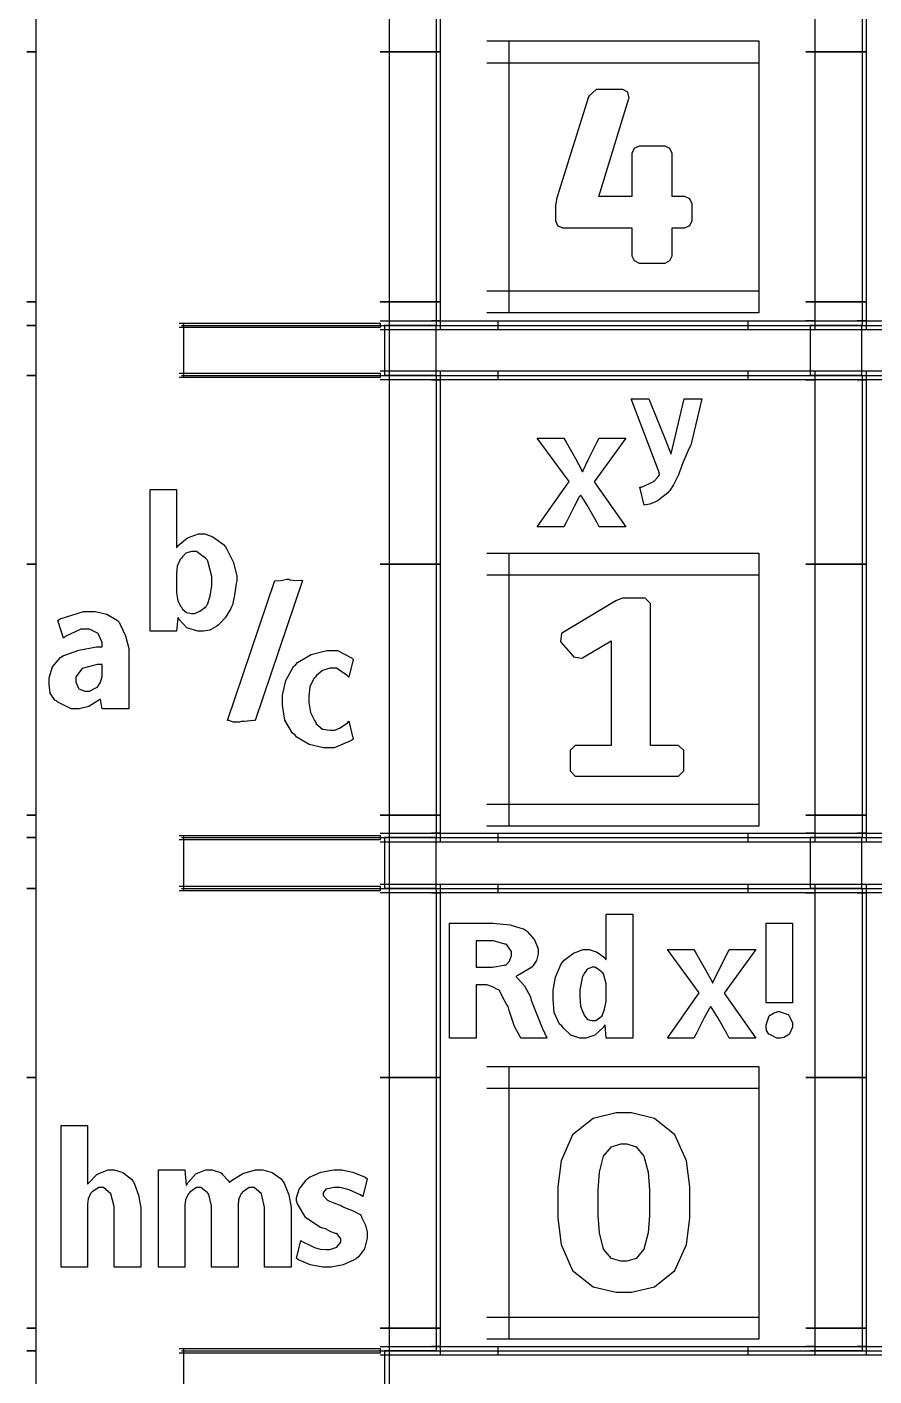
# Model space of a CAD drawing. Extents: x 1.97 to 9.39, y 0.66 to 7.28.
# Drawn here: x 2.281 to 3.61, y 3.086 to 5.204 of the extents above; entities that cross this region are included whole.
import ezdxf

# ---------------------------------------------------------------- set-up
doc = ezdxf.new("R2010")
doc.units = 0
doc.layers.get('0').update_dxf_attribs({"linetype": 'CONTINUOUS'})

msp = doc.modelspace()

# ---------------------------------------------------------------- linework, layer by layer
at = {"color": 0}
for points in [[(2.83475, 5.46669), (2.84864, 5.46669), (2.84864, 5.16461), (2.83475, 5.16461)], [(2.28054, 5.45975), (2.29443, 5.45975), (2.29443, 5.16461), (2.28054, 5.16461)], [(2.91525, 5.45281), (2.92914, 5.45281), (2.92914, 5.16461), (2.91525, 5.16461)], [(3.50276, 5.45281), (3.51665, 5.45281), (3.51665, 5.16461), (3.50276, 5.16461)], [(3.58333, 5.45281), (3.59722, 5.45281), (3.59722, 5.16461), (3.58333, 5.16461)], [(3.00206, 5.18197), (3.03678, 5.18197), (3.03678, 4.75489), (3.00206, 4.75489)], [(3.00206, 5.18197), (3.42914, 5.18197), (3.42914, 5.14725), (3.00206, 5.14725)], [(3.39442, 5.18197), (3.42914, 5.18197), (3.42914, 4.75489), (3.39442, 4.75489)], [(2.28054, 5.16461), (2.29443, 5.16461), (2.29443, 4.77225), (2.28054, 4.77225)], [(2.83475, 5.16461), (2.84864, 5.16461), (2.84864, 4.77225), (2.83475, 4.77225)], [(2.91525, 5.16461), (2.92914, 5.16461), (2.92914, 4.77225), (2.91525, 4.77225)], [(3.50276, 5.16461), (3.51665, 5.16461), (3.51665, 4.77225), (3.50276, 4.77225)], [(3.58333, 5.16461), (3.59722, 5.16461), (3.59722, 4.77225), (3.58333, 4.77225)], [(3.00206, 4.78961), (3.42914, 4.78961), (3.42914, 4.75489), (3.00206, 4.75489)], [(2.28054, 4.77225), (2.29443, 4.77225), (2.29443, 4.7354), (2.28054, 4.7354)], [(2.83475, 4.77225), (2.84864, 4.77225), (2.84864, 4.72846), (2.83475, 4.72846)], [(2.91525, 4.77225), (2.92914, 4.77225), (2.92914, 4.74235), (2.91525, 4.74235)], [(3.50276, 4.77225), (3.51665, 4.77225), (3.51665, 4.74235), (3.50276, 4.74235)], [(3.58333, 4.77225), (3.59722, 4.77225), (3.59722, 4.74235), (3.58333, 4.74235)], [(2.28054, 4.7354), (2.29443, 4.7354), (2.29443, 4.65696), (2.28054, 4.65696)], [(2.51942, 4.73888), (2.52636, 4.73888), (2.52636, 4.65349), (2.51942, 4.65349)], [(2.51942, 4.73888), (2.83475, 4.73888), (2.83475, 4.73193), (2.51942, 4.73193)], [(2.83475, 4.74235), (2.84864, 4.74235), (2.84864, 4.65001), (2.83475, 4.65001)], [(2.84864, 4.74235), (2.92914, 4.74235), (2.92914, 4.72846), (2.84864, 4.72846)], [(2.91525, 4.74235), (3.01942, 4.74235), (3.01942, 4.72846), (2.91525, 4.72846)], [(3.01942, 4.74235), (3.41178, 4.74235), (3.41178, 4.72846), (3.01942, 4.72846)], [(3.41178, 4.74235), (3.51665, 4.74235), (3.51665, 4.72846), (3.41178, 4.72846)], [(3.50276, 4.74235), (3.59722, 4.74235), (3.59722, 4.72846), (3.50276, 4.72846)], [(3.58333, 4.74235), (3.6875, 4.74235), (3.6875, 4.72846), (3.58333, 4.72846)], [(2.51942, 4.66043), (2.83475, 4.66043), (2.83475, 4.65349), (2.51942, 4.65349)], [(2.83475, 4.6639), (2.84864, 4.6639), (2.84864, 4.3604), (2.83475, 4.3604)], [(2.84864, 4.6639), (2.92914, 4.6639), (2.92914, 4.65001), (2.84864, 4.65001)], [(2.91525, 4.6639), (3.01942, 4.6639), (3.01942, 4.65001), (2.91525, 4.65001)], [(3.01942, 4.6639), (3.41178, 4.6639), (3.41178, 4.65001), (3.01942, 4.65001)], [(3.41178, 4.6639), (3.51665, 4.6639), (3.51665, 4.65001), (3.41178, 4.65001)], [(3.50276, 4.6639), (3.59722, 4.6639), (3.59722, 4.65001), (3.50276, 4.65001)], [(3.58333, 4.6639), (3.6875, 4.6639), (3.6875, 4.65001), (3.58333, 4.65001)], [(2.28054, 4.65696), (2.29443, 4.65696), (2.29443, 4.3604), (2.28054, 4.3604)], [(2.91525, 4.65001), (2.92914, 4.65001), (2.92914, 4.3604), (2.91525, 4.3604)], [(3.50276, 4.65001), (3.51665, 4.65001), (3.51665, 4.3604), (3.50276, 4.3604)], [(3.58333, 4.65001), (3.59722, 4.65001), (3.59722, 4.3604), (3.58333, 4.3604)], [(3.00206, 4.37776), (3.03678, 4.37776), (3.03678, 3.94933), (3.00206, 3.94933)], [(3.00206, 4.37776), (3.42914, 4.37776), (3.42914, 4.34304), (3.00206, 4.34304)], [(3.39442, 4.37776), (3.42914, 4.37776), (3.42914, 3.94933), (3.39442, 3.94933)], [(2.28054, 4.3604), (2.29443, 4.3604), (2.29443, 3.96669), (2.28054, 3.96669)], [(2.83475, 4.3604), (2.84864, 4.3604), (2.84864, 3.96669), (2.83475, 3.96669)], [(2.91525, 4.3604), (2.92914, 4.3604), (2.92914, 3.96669), (2.91525, 3.96669)], [(3.50276, 4.3604), (3.51665, 4.3604), (3.51665, 3.96669), (3.50276, 3.96669)], [(3.58333, 4.3604), (3.59722, 4.3604), (3.59722, 3.96669), (3.58333, 3.96669)], [(3.00206, 3.98406), (3.42914, 3.98406), (3.42914, 3.94933), (3.00206, 3.94933)], [(2.28054, 3.96669), (2.29443, 3.96669), (2.29443, 3.93126), (2.28054, 3.93126)], [(2.83475, 3.96669), (2.84864, 3.96669), (2.84864, 3.92432), (2.83475, 3.92432)], [(2.91525, 3.96669), (2.92914, 3.96669), (2.92914, 3.93821), (2.91525, 3.93821)], [(3.50276, 3.96669), (3.51665, 3.96669), (3.51665, 3.93821), (3.50276, 3.93821)], [(3.58333, 3.96669), (3.59722, 3.96669), (3.59722, 3.93821), (3.58333, 3.93821)], [(2.28054, 3.93126), (2.29443, 3.93126), (2.29443, 3.8514), (2.28054, 3.8514)], [(2.51942, 3.93474), (2.52636, 3.93474), (2.52636, 3.84793), (2.51942, 3.84793)], [(2.51942, 3.93474), (2.83475, 3.93474), (2.83475, 3.92779), (2.51942, 3.92779)], [(2.83475, 3.93821), (2.84864, 3.93821), (2.84864, 3.84446), (2.83475, 3.84446)], [(2.84864, 3.93821), (2.92914, 3.93821), (2.92914, 3.92432), (2.84864, 3.92432)], [(2.91525, 3.93821), (3.01942, 3.93821), (3.01942, 3.92432), (2.91525, 3.92432)], [(3.01942, 3.93821), (3.41178, 3.93821), (3.41178, 3.92432), (3.01942, 3.92432)], [(3.41178, 3.93821), (3.51665, 3.93821), (3.51665, 3.92432), (3.41178, 3.92432)], [(3.50276, 3.93821), (3.59722, 3.93821), (3.59722, 3.92432), (3.50276, 3.92432)], [(3.58333, 3.93821), (3.6875, 3.93821), (3.6875, 3.92432), (3.58333, 3.92432)], [(2.51942, 3.85487), (2.83475, 3.85487), (2.83475, 3.84793), (2.51942, 3.84793)], [(2.83475, 3.85835), (2.84864, 3.85835), (2.84864, 3.55485), (2.83475, 3.55485)], [(2.84864, 3.85835), (2.92914, 3.85835), (2.92914, 3.84446), (2.84864, 3.84446)], [(2.91525, 3.85835), (3.01942, 3.85835), (3.01942, 3.84446), (2.91525, 3.84446)], [(3.01942, 3.85835), (3.41178, 3.85835), (3.41178, 3.84446), (3.01942, 3.84446)], [(3.41178, 3.85835), (3.51665, 3.85835), (3.51665, 3.84446), (3.41178, 3.84446)], [(3.50276, 3.85835), (3.59722, 3.85835), (3.59722, 3.84446), (3.50276, 3.84446)], [(3.58333, 3.85835), (3.6875, 3.85835), (3.6875, 3.84446), (3.58333, 3.84446)], [(2.28054, 3.8514), (2.29443, 3.8514), (2.29443, 3.55485), (2.28054, 3.55485)], [(2.91525, 3.84446), (2.92914, 3.84446), (2.92914, 3.55485), (2.91525, 3.55485)], [(3.50276, 3.84446), (3.51665, 3.84446), (3.51665, 3.55485), (3.50276, 3.55485)], [(3.58333, 3.84446), (3.59722, 3.84446), (3.59722, 3.55485), (3.58333, 3.55485)], [(3.00206, 3.57221), (3.03678, 3.57221), (3.03678, 3.14378), (3.00206, 3.14378)], [(3.00206, 3.57221), (3.42914, 3.57221), (3.42914, 3.53749), (3.00206, 3.53749)], [(3.39442, 3.57221), (3.42914, 3.57221), (3.42914, 3.14378), (3.39442, 3.14378)], [(2.28054, 3.55485), (2.29443, 3.55485), (2.29443, 3.16114), (2.28054, 3.16114)], [(2.83475, 3.55485), (2.84864, 3.55485), (2.84864, 3.16114), (2.83475, 3.16114)], [(2.91525, 3.55485), (2.92914, 3.55485), (2.92914, 3.16114), (2.91525, 3.16114)], [(3.50276, 3.55485), (3.51665, 3.55485), (3.51665, 3.16114), (3.50276, 3.16114)], [(3.58333, 3.55485), (3.59722, 3.55485), (3.59722, 3.16114), (3.58333, 3.16114)], [(3.00206, 3.1785), (3.42914, 3.1785), (3.42914, 3.14378), (3.00206, 3.14378)], [(2.28054, 3.16114), (2.29443, 3.16114), (2.29443, 3.12571), (2.28054, 3.12571)], [(2.83475, 3.16114), (2.84864, 3.16114), (2.84864, 3.11876), (2.83475, 3.11876)], [(2.91525, 3.16114), (2.92914, 3.16114), (2.92914, 3.13265), (2.91525, 3.13265)], [(3.50276, 3.16114), (3.51665, 3.16114), (3.51665, 3.13265), (3.50276, 3.13265)], [(3.58333, 3.16114), (3.59722, 3.16114), (3.59722, 3.13265), (3.58333, 3.13265)], [(2.28054, 3.12571), (2.29443, 3.12571), (2.29443, 3.04656), (2.28054, 3.04656)], [(2.51942, 3.12918), (2.52636, 3.12918), (2.52636, 3.04308), (2.51942, 3.04308)], [(2.51942, 3.12918), (2.83475, 3.12918), (2.83475, 3.12224), (2.51942, 3.12224)], [(2.83475, 3.13265), (2.84864, 3.13265), (2.84864, 3.03961), (2.83475, 3.03961)], [(2.84864, 3.13265), (2.92914, 3.13265), (2.92914, 3.11876), (2.84864, 3.11876)], [(2.91525, 3.13265), (3.01942, 3.13265), (3.01942, 3.11876), (2.91525, 3.11876)], [(3.01942, 3.13265), (3.41178, 3.13265), (3.41178, 3.11876), (3.01942, 3.11876)], [(3.41178, 3.13265), (3.51665, 3.13265), (3.51665, 3.11876), (3.41178, 3.11876)], [(3.50276, 3.13265), (3.59722, 3.13265), (3.59722, 3.11876), (3.50276, 3.11876)], [(3.58333, 3.13265), (3.6875, 3.13265), (3.6875, 3.11876), (3.58333, 3.11876)]]:
    msp.add_lwpolyline(points, dxfattribs=at)
at = {"color": 254}
for points in [[(2.84169, 5.45975), (2.9229, 5.45975), (2.9229, 5.16461), (2.84169, 5.16461)], [(3.50971, 5.45975), (3.59099, 5.45975), (3.59099, 5.16461), (3.50971, 5.16461)], [(2.84169, 5.16461), (2.9229, 5.16461), (2.9229, 4.77225), (2.84169, 4.77225)], [(3.50971, 5.16461), (3.59099, 5.16461), (3.59099, 4.77225), (3.50971, 4.77225)], [(2.84169, 4.77225), (2.9229, 4.77225), (2.9229, 4.7354), (2.84169, 4.7354)], [(3.50971, 4.77225), (3.59099, 4.77225), (3.59099, 4.7354), (3.50971, 4.7354)], [(2.84169, 4.7354), (2.92219, 4.7354), (2.92219, 4.65696), (2.84169, 4.65696)], [(2.92219, 4.7354), (3.50971, 4.7354), (3.50971, 4.65625), (2.92219, 4.65625)], [(3.50971, 4.7354), (3.59028, 4.7354), (3.59028, 4.65696), (3.50971, 4.65696)], [(3.59028, 4.7354), (4.18056, 4.7354), (4.18056, 4.65625), (3.59028, 4.65625)], [(2.84169, 4.65696), (2.9229, 4.65696), (2.9229, 4.3604), (2.84169, 4.3604)], [(3.50971, 4.65696), (3.59099, 4.65696), (3.59099, 4.3604), (3.50971, 4.3604)], [(2.84169, 4.3604), (2.9229, 4.3604), (2.9229, 3.96669), (2.84169, 3.96669)], [(3.50971, 4.3604), (3.59099, 4.3604), (3.59099, 3.96669), (3.50971, 3.96669)], [(2.84169, 3.96669), (2.9229, 3.96669), (2.9229, 3.93126), (2.84169, 3.93126)], [(3.50971, 3.96669), (3.59099, 3.96669), (3.59099, 3.93126), (3.50971, 3.93126)], [(2.84169, 3.93126), (2.92219, 3.93126), (2.92219, 3.8514), (2.84169, 3.8514)], [(2.92219, 3.93126), (3.50971, 3.93126), (3.50971, 3.85069), (2.92219, 3.85069)], [(3.50971, 3.93126), (3.59028, 3.93126), (3.59028, 3.8514), (3.50971, 3.8514)], [(3.59028, 3.93126), (4.18056, 3.93126), (4.18056, 3.85069), (3.59028, 3.85069)], [(2.84169, 3.8514), (2.9229, 3.8514), (2.9229, 3.55485), (2.84169, 3.55485)], [(3.50971, 3.8514), (3.59099, 3.8514), (3.59099, 3.55485), (3.50971, 3.55485)], [(2.84169, 3.55485), (2.9229, 3.55485), (2.9229, 3.16114), (2.84169, 3.16114)], [(3.50971, 3.55485), (3.59099, 3.55485), (3.59099, 3.16114), (3.50971, 3.16114)], [(2.84169, 3.16114), (2.9229, 3.16114), (2.9229, 3.12571), (2.84169, 3.12571)], [(3.50971, 3.16114), (3.59099, 3.16114), (3.59099, 3.12571), (3.50971, 3.12571)], [(2.84169, 3.12571), (4.92503, 3.12571), (4.92503, 3.04585), (2.84169, 3.04585)]]:
    msp.add_lwpolyline(points, dxfattribs=at)
at = {"color": 0}
for points in [[(3.29324, 4.84733), (3.29324, 4.88857), (3.31033, 4.88857), (3.31287, 4.88857), (3.32064, 4.89225), (3.32433, 4.90001), (3.32433, 4.90256), (3.32433, 4.92356), (3.32433, 4.92617), (3.32064, 4.93392), (3.31287, 4.93756), (3.31033, 4.93756), (3.29324, 4.93756), (3.29324, 5.0025), (3.29324, 5.0051), (3.28956, 5.01286), (3.28179, 5.0165), (3.27924, 5.0165), (3.24382, 5.0165), (3.24121, 5.0165), (3.23346, 5.01286), (3.22982, 5.0051), (3.22982, 5.0025), (3.22982, 4.93756), (3.17774, 4.93756), (3.22461, 5.08979), (3.22532, 5.09224), (3.22364, 5.10135), (3.21556, 5.10558), (3.21289, 5.10558), (3.17774, 5.10558), (3.17378, 5.10558), (3.16254, 5.09592), (3.16194, 5.09392), (3.11242, 4.93696), (3.11193, 4.93544), (3.10965, 4.92378), (3.10965, 4.91986), (3.10965, 4.90256), (3.10965, 4.90001), (3.11328, 4.89225), (3.12104, 4.88857), (3.12364, 4.88857), (3.22982, 4.88857), (3.22982, 4.84733), (3.22982, 4.84478), (3.23346, 4.83703), (3.24121, 4.83333), (3.24382, 4.83333), (3.27924, 4.83333), (3.28179, 4.83333), (3.28956, 4.83703), (3.29324, 4.84478), (3.29324, 4.84733)], [(3.30029, 4.07617), (3.25874, 4.07617), (3.25874, 4.29579), (3.25874, 4.29861), (3.2506, 4.30697), (3.24789, 4.30697), (3.21832, 4.30697), (3.2149, 4.30697), (3.20589, 4.30365), (3.20469, 4.30296), (3.1211, 4.25299), (3.11947, 4.25201), (3.11751, 4.23931), (3.11871, 4.23779), (3.1371, 4.21658), (3.13807, 4.21528), (3.15076, 4.21289), (3.15229, 4.21376), (3.1971, 4.24018), (3.1971, 4.07617), (3.1435, 4.07617), (3.14079, 4.07617), (3.13271, 4.06782), (3.13271, 4.065), (3.13271, 4.03896), (3.13271, 4.03618), (3.14079, 4.02778), (3.1435, 4.02778), (3.30029, 4.02778), (3.30306, 4.02778), (3.31153, 4.03618), (3.31153, 4.03896), (3.31153, 4.065), (3.31153, 4.06782), (3.30306, 4.07617), (3.30029, 4.07617)], [(3.32086, 3.34744), (3.32086, 3.36919), (3.32086, 3.38297), (3.31526, 3.42415), (3.29736, 3.46496), (3.26519, 3.4904), (3.22906, 3.49914), (3.21701, 3.49914), (3.20497, 3.49914), (3.16883, 3.4904), (3.13683, 3.46496), (3.11903, 3.42415), (3.11356, 3.38297), (3.11356, 3.36919), (3.11356, 3.34744), (3.11356, 3.33376), (3.11903, 3.29258), (3.13683, 3.25174), (3.16883, 3.22635), (3.20497, 3.21756), (3.21701, 3.21756), (3.22906, 3.21756), (3.26519, 3.22635), (3.29736, 3.25174), (3.31526, 3.29258), (3.32086, 3.33376), (3.32086, 3.34744)], [(3.25743, 3.36919), (3.25743, 3.34744), (3.25743, 3.33826), (3.25543, 3.31065), (3.24869, 3.28537), (3.23628, 3.27083), (3.22179, 3.26617), (3.21701, 3.26617), (3.21218, 3.26617), (3.19775, 3.27083), (3.18539, 3.28537), (3.17882, 3.31065), (3.17692, 3.33826), (3.17692, 3.34744), (3.17692, 3.36919), (3.17692, 3.37842), (3.17882, 3.40603), (3.18539, 3.43132), (3.19775, 3.44586), (3.21218, 3.45053), (3.21701, 3.45053), (3.22179, 3.45053), (3.23628, 3.44586), (3.24869, 3.43132), (3.25543, 3.40603), (3.25743, 3.37842), (3.25743, 3.36919)]]:
    msp.add_lwpolyline(points, close=True, dxfattribs=at)
at = {"color": 7}
for points in [[(2.52289, 4.7354), (2.84169, 4.7354), (2.84169, 4.65625), (2.52289, 4.65625)], [(2.52289, 3.93126), (2.84169, 3.93126), (2.84169, 3.85069), (2.52289, 3.85069)], [(2.52289, 3.12571), (2.84169, 3.12571), (2.84169, 3.04585), (2.52289, 3.04585)]]:
    msp.add_lwpolyline(points, dxfattribs=at)
at = {"color": 13}
for points in [[(3.22846, 4.62011), (3.25624, 4.62011), (3.26167, 4.6071), (3.28114, 4.55935), (3.29058, 4.5351), (3.29096, 4.53375), (3.29161, 4.53375), (3.31179, 4.62011), (3.33957, 4.62011), (3.32243, 4.54742), (3.31939, 4.54167), (3.30979, 4.51981), (3.30399, 4.50385), (3.3029, 4.50097), (3.30132, 4.49767), (3.29514, 4.48514), (3.28928, 4.47624), (3.28792, 4.47472), (3.28624, 4.47254), (3.27154, 4.46089), (3.26992, 4.45996), (3.26708, 4.45856), (3.25803, 4.45486), (3.25103, 4.45367), (3.24929, 4.45344), (3.24235, 4.48122), (3.24474, 4.48167), (3.26335, 4.49001), (3.26471, 4.49121), (3.26535, 4.49164), (3.26981, 4.49642), (3.27294, 4.50065), (3.27294, 4.50206), (3.27294, 4.50206), (3.27132, 4.50776), (3.271, 4.50857), (3.22846, 4.62011)], [(3.08128, 4.55832), (3.12294, 4.55832), (3.12663, 4.55208), (3.14122, 4.52653), (3.15082, 4.50868), (3.15201, 4.50624), (3.15289, 4.50624), (3.15343, 4.50776), (3.16114, 4.52414), (3.17492, 4.55143), (3.1785, 4.55832), (3.22017, 4.55832), (3.17046, 4.48975), (3.22017, 4.41943), (3.1785, 4.41943), (3.17458, 4.4266), (3.15961, 4.45318), (3.15072, 4.4675), (3.14985, 4.46847), (3.14899, 4.46847), (3.14729, 4.46642), (3.13894, 4.45096), (3.12663, 4.42617), (3.12294, 4.41943), (3.08128, 4.41943), (3.13118, 4.4904), (3.08128, 4.55832)], [(3.48193, 3.67219), (3.44026, 3.67219), (3.44026, 3.79719), (3.48193, 3.79719), (3.48193, 3.67219)], [(3.28543, 3.75553), (3.3271, 3.75553), (3.33078, 3.74929), (3.34538, 3.72374), (3.35499, 3.70589), (3.35618, 3.70344), (3.35704, 3.70344), (3.35758, 3.70497), (3.36529, 3.72136), (3.37907, 3.74864), (3.38265, 3.75553), (3.42432, 3.75553), (3.37463, 3.68696), (3.42432, 3.61664), (3.38265, 3.61664), (3.37875, 3.62381), (3.36376, 3.65039), (3.35487, 3.66471), (3.354, 3.66569), (3.35314, 3.66569), (3.35146, 3.66363), (3.3431, 3.64817), (3.33078, 3.62337), (3.3271, 3.61664), (3.28543, 3.61664), (3.33535, 3.68761), (3.28543, 3.75553)], [(3.48193, 3.63747), (3.48193, 3.63374), (3.47706, 3.62349), (3.47607, 3.6225), (3.47444, 3.62104), (3.46847, 3.6174), (3.46294, 3.61664), (3.4611, 3.61664), (3.45736, 3.61664), (3.4471, 3.62153), (3.44613, 3.6225), (3.44467, 3.62299), (3.44097, 3.62847), (3.44026, 3.63525), (3.44026, 3.63747), (3.44026, 3.63747), (3.44515, 3.65147), (3.44613, 3.65246), (3.44661, 3.65278), (3.45204, 3.65587), (3.45882, 3.65831), (3.4611, 3.65831), (3.4611, 3.65831), (3.4751, 3.65343), (3.47607, 3.65246), (3.47635, 3.65082), (3.48193, 3.64085), (3.48193, 3.63747)]]:
    msp.add_lwpolyline(points, close=True, dxfattribs=at)
at = {"color": 94}
for points in [[(2.47364, 4.30132), (2.47364, 4.47775), (2.51531, 4.47775), (2.51531, 4.38661), (2.51574, 4.38661), (2.5179, 4.38976), (2.53228, 4.40213), (2.54981, 4.40831), (2.55567, 4.40831), (2.55979, 4.40831), (2.57221, 4.40321), (2.58886, 4.39133), (2.5919, 4.38792), (2.59429, 4.3839), (2.60449, 4.36344), (2.60992, 4.34179), (2.60992, 4.33453), (2.60894, 4.32997), (2.60633, 4.31185), (2.60286, 4.29676), (2.60146, 4.29372), (2.59978, 4.28982), (2.59179, 4.27626), (2.58322, 4.26719), (2.58128, 4.26551), (2.57844, 4.26303), (2.56743, 4.25678), (2.55761, 4.25553), (2.55436, 4.25553), (2.54856, 4.25553), (2.53131, 4.26079), (2.51964, 4.27311), (2.51768, 4.27658), (2.51725, 4.27658), (2.51531, 4.25553), (2.47364, 4.25553), (2.47364, 4.26699), (2.47364, 4.29275), (2.47364, 4.30132)], [(2.51531, 4.34256), (2.51531, 4.31976), (2.51531, 4.3156), (2.51725, 4.303), (2.52197, 4.29422), (2.52333, 4.29264), (2.52403, 4.29031), (2.53097, 4.2845), (2.5389, 4.28331), (2.54156, 4.28331), (2.54417, 4.28331), (2.55203, 4.28657), (2.56153, 4.29417), (2.56282, 4.29633), (2.56364, 4.29742), (2.56808, 4.31022), (2.57086, 4.32682), (2.57086, 4.33236), (2.57086, 4.3411), (2.56435, 4.36513), (2.56304, 4.36729), (2.56119, 4.36947), (2.54644, 4.38053), (2.54156, 4.38053), (2.53863, 4.38053), (2.52989, 4.37788), (2.52419, 4.37169), (2.52289, 4.3699), (2.521, 4.36789), (2.51622, 4.35747), (2.51531, 4.34631), (2.51531, 4.34256)], [(2.6696, 4.3349), (2.67074, 4.33431), (2.67964, 4.33496), (2.68853, 4.33686), (2.69151, 4.33686), (2.69303, 4.33578), (2.70176, 4.33475), (2.71115, 4.33524), (2.713, 4.3349), (2.63835, 4.11529), (2.63612, 4.11501), (2.62147, 4.11356), (2.61664, 4.11356), (2.61399, 4.11257), (2.60482, 4.11253), (2.59722, 4.11501), (2.59538, 4.11529), (2.6696, 4.3349)], [(2.78543, 4.11388), (2.79237, 4.0861), (2.78976, 4.08382), (2.76258, 4.07221), (2.75353, 4.07221), (2.74599, 4.07221), (2.72347, 4.07731), (2.70404, 4.08925), (2.70079, 4.09261), (2.69706, 4.09549), (2.68539, 4.11567), (2.68126, 4.13943), (2.68126, 4.14729), (2.68126, 4.15494), (2.68647, 4.17774), (2.69879, 4.19971), (2.70231, 4.20329), (2.70524, 4.20643), (2.72629, 4.21881), (2.75108, 4.22499), (2.75939, 4.22499), (2.76764, 4.22499), (2.78993, 4.21343), (2.79237, 4.2111), (2.78543, 4.18332), (2.78304, 4.18565), (2.76628, 4.19721), (2.76069, 4.19721), (2.75651, 4.19721), (2.74408, 4.19379), (2.73508, 4.18582), (2.73335, 4.18354), (2.73074, 4.18132), (2.72424, 4.16808), (2.72293, 4.15349), (2.72293, 4.1486), (2.72293, 4.14339), (2.72553, 4.12765), (2.73161, 4.11524), (2.73335, 4.11301), (2.73421, 4.10975), (2.74408, 4.10161), (2.75635, 4.09999), (2.76047, 4.09999), (2.7634, 4.09999), (2.77219, 4.10346), (2.78347, 4.1116), (2.78543, 4.11388)]]:
    msp.add_lwpolyline(points, close=True, dxfattribs=at)
at = {"color": 3}
for points in [[(2.44026, 4.22168), (2.44026, 4.16982), (2.44026, 4.16069), (2.44026, 4.14019), (2.44026, 4.13336), (2.3986, 4.13336), (2.396, 4.14833), (2.39492, 4.14833), (2.39182, 4.14578), (2.37765, 4.13699), (2.36257, 4.13336), (2.35758, 4.13336), (2.34993, 4.13336), (2.32894, 4.14388), (2.32699, 4.14594), (2.32406, 4.14703), (2.31674, 4.15831), (2.31526, 4.17199), (2.31526, 4.17654), (2.31526, 4.18229), (2.32064, 4.19938), (2.33317, 4.21419), (2.33675, 4.21647), (2.33974, 4.21772), (2.36208, 4.22537), (2.38943, 4.23058), (2.3986, 4.23058), (2.3986, 4.23296), (2.3986, 4.23768), (2.39247, 4.25174), (2.37879, 4.25836), (2.37429, 4.25836), (2.36513, 4.25836), (2.34044, 4.24681), (2.33763, 4.24447), (2.32915, 4.27225), (2.33279, 4.27458), (2.36925, 4.28614), (2.38146, 4.28614), (2.38747, 4.28614), (2.4056, 4.28196), (2.42279, 4.27225), (2.42529, 4.26942), (2.42671, 4.26579), (2.4349, 4.24789), (2.44026, 4.22825), (2.44026, 4.22168)], [(2.3986, 4.18718), (2.3986, 4.20281), (2.39079, 4.20281), (2.36735, 4.19689), (2.35693, 4.1836), (2.35693, 4.17914), (2.35693, 4.17583), (2.36074, 4.16672), (2.36149, 4.1659), (2.36187, 4.16471), (2.37131, 4.16114), (2.37451, 4.16114), (2.37864, 4.16114), (2.38971, 4.16678), (2.391, 4.16786), (2.39171, 4.16846), (2.39589, 4.17535), (2.3986, 4.18425), (2.3986, 4.18718)], [(2.33404, 3.25694), (2.33404, 3.47917), (2.37571, 3.47917), (2.37571, 3.38803), (2.37614, 3.38803), (2.37706, 3.38911), (2.39031, 3.40267), (2.39199, 3.40365), (2.39344, 3.40403), (2.4081, 3.40972), (2.41303, 3.40972), (2.41749, 3.40972), (2.43083, 3.40539), (2.44461, 3.39529), (2.44667, 3.39236), (2.44857, 3.38867), (2.45574, 3.37022), (2.45904, 3.35004), (2.45904, 3.34332), (2.45904, 3.25694), (2.41737, 3.25694), (2.41737, 3.34526), (2.41737, 3.352), (2.41217, 3.37218), (2.40061, 3.38194), (2.39675, 3.38194), (2.39307, 3.38194), (2.38303, 3.37543), (2.382, 3.37414), (2.38043, 3.3724), (2.37646, 3.36426), (2.37571, 3.35574), (2.37571, 3.35286), (2.37571, 3.25694), (2.33404, 3.25694)], [(2.48682, 3.25694), (2.48682, 3.36068), (2.48682, 3.37294), (2.48682, 3.40056), (2.48682, 3.40972), (2.52849, 3.40972), (2.53043, 3.38564), (2.53108, 3.38564), (2.53288, 3.38938), (2.54557, 3.40326), (2.56104, 3.40972), (2.56625, 3.40972), (2.57107, 3.40972), (2.58415, 3.40539), (2.58556, 3.40451), (2.58681, 3.403), (2.59728, 3.39193), (2.59793, 3.3904), (2.59858, 3.3904), (2.60151, 3.39296), (2.61925, 3.40386), (2.63906, 3.40972), (2.64567, 3.40972), (2.65056, 3.40972), (2.66525, 3.40543), (2.67947, 3.39546), (2.68169, 3.39258), (2.68386, 3.38883), (2.69168, 3.37056), (2.69515, 3.35064), (2.69515, 3.34397), (2.69515, 3.25694), (2.65349, 3.25694), (2.65349, 3.3444), (2.65349, 3.35135), (2.64833, 3.37207), (2.63687, 3.38194), (2.63308, 3.38194), (2.62929, 3.38194), (2.61888, 3.37472), (2.61789, 3.37326), (2.61637, 3.37142), (2.61257, 3.36285), (2.61182, 3.35406), (2.61182, 3.35113), (2.61182, 3.25694), (2.57015, 3.25694), (2.57015, 3.34679), (2.57015, 3.35331), (2.56581, 3.37131), (2.56494, 3.37283), (2.56332, 3.37397), (2.55344, 3.38194), (2.55018, 3.38194), (2.54639, 3.38194), (2.53608, 3.37472), (2.535, 3.37326), (2.53336, 3.37142), (2.52929, 3.36262), (2.52849, 3.35368), (2.52849, 3.35069), (2.52849, 3.25694), (2.48682, 3.25694)], [(2.70344, 3.27083), (2.71039, 3.29861), (2.71115, 3.29764), (2.72874, 3.28933), (2.73079, 3.28863), (2.73167, 3.28765), (2.7405, 3.28521), (2.74929, 3.28472), (2.75228, 3.28472), (2.75592, 3.28472), (2.76682, 3.28825), (2.77289, 3.29622), (2.77289, 3.29883), (2.77289, 3.3016), (2.76725, 3.30925), (2.76617, 3.3099), (2.76449, 3.30962), (2.75722, 3.31239), (2.74914, 3.31706), (2.74707, 3.31771), (2.741, 3.3195), (2.71821, 3.33458), (2.70481, 3.35628), (2.70344, 3.36133), (2.70344, 3.36594), (2.7079, 3.37967), (2.71843, 3.39378), (2.72146, 3.39606), (2.72412, 3.39833), (2.74181, 3.40631), (2.76215, 3.40972), (2.76899, 3.40972), (2.77468, 3.40972), (2.79189, 3.40625), (2.81119, 3.39817), (2.81456, 3.39583), (2.80761, 3.36806), (2.8035, 3.37039), (2.78597, 3.37847), (2.77192, 3.38194), (2.76725, 3.38194), (2.76281, 3.38194), (2.74957, 3.37939), (2.74511, 3.37369), (2.74511, 3.37175), (2.74511, 3.36925), (2.75196, 3.36199), (2.75336, 3.36176), (2.75407, 3.36094), (2.76204, 3.35792), (2.77322, 3.35362), (2.7755, 3.35221), (2.77865, 3.35075), (2.79258, 3.34554), (2.80344, 3.33942), (2.80501, 3.33746), (2.80621, 3.33464), (2.81158, 3.32297), (2.81456, 3.3119), (2.81456, 3.30817), (2.81456, 3.30263), (2.81033, 3.28592), (2.80063, 3.27317), (2.79785, 3.27083), (2.79411, 3.26856), (2.77647, 3.26042), (2.75765, 3.25694), (2.75142, 3.25694), (2.74474, 3.25694), (2.72483, 3.26042), (2.70682, 3.26856), (2.70344, 3.27083)]]:
    msp.add_lwpolyline(points, close=True, dxfattribs=at)
at = {"color": 142}
for points in [[(2.94374, 3.61664), (2.94374, 3.79719), (2.95839, 3.79719), (2.99132, 3.79719), (3.00233, 3.79719), (3.01139, 3.79719), (3.03863, 3.79428), (3.0606, 3.78743), (3.06375, 3.78549), (3.06614, 3.78336), (3.07676, 3.771), (3.08263, 3.75683), (3.08263, 3.75206), (3.08263, 3.74864), (3.08018, 3.73839), (3.07465, 3.73036), (3.07308, 3.72862), (3.07113, 3.72683), (3.05083, 3.71463), (3.04833, 3.71386), (3.04833, 3.71278), (3.0504, 3.71056), (3.06136, 3.69862), (3.07058, 3.68126), (3.07178, 3.67632), (3.07531, 3.66661), (3.08892, 3.63282), (3.09619, 3.61724), (3.09651, 3.61664), (3.05615, 3.61664), (3.05431, 3.6186), (3.04574, 3.63487), (3.03743, 3.65983), (3.03575, 3.66612), (3.03369, 3.66862), (3.02686, 3.68115), (3.02192, 3.69119), (3.02078, 3.69239), (3.01899, 3.69314), (3.01101, 3.69732), (3.00206, 3.69997), (2.99908, 3.69997), (2.9854, 3.69997), (2.9854, 3.61664), (2.94374, 3.61664)], [(3.18956, 3.81108), (3.23122, 3.81108), (3.23122, 3.65657), (3.23122, 3.65099), (3.23122, 3.63411), (3.23122, 3.62104), (3.23122, 3.61664), (3.18956, 3.61664), (3.18804, 3.63726), (3.18761, 3.63726), (3.18474, 3.63331), (3.17188, 3.62099), (3.15761, 3.61664), (3.15289, 3.61664), (3.14817, 3.61664), (3.13417, 3.62142), (3.12196, 3.6326), (3.11968, 3.63574), (3.11632, 3.63851), (3.10792, 3.6569), (3.10622, 3.67785), (3.10622, 3.68479), (3.10622, 3.69162), (3.10997, 3.71213), (3.11871, 3.73301), (3.12121, 3.73622), (3.12364, 3.73876), (3.13792, 3.74968), (3.15321, 3.75553), (3.15831, 3.75553), (3.16254, 3.75553), (3.1754, 3.75163), (3.18756, 3.74251), (3.18913, 3.7399), (3.18956, 3.7399), (3.18956, 3.81108)], [(2.9854, 3.76942), (2.9854, 3.72775), (3.00429, 3.72775), (3.01096, 3.72775), (3.02935, 3.73085), (3.03097, 3.73144), (3.03228, 3.73178), (3.03792, 3.73725), (3.04096, 3.7461), (3.04096, 3.74903), (3.04096, 3.75276), (3.03353, 3.76313), (3.03207, 3.764), (3.03017, 3.76421), (3.01269, 3.76942), (3.00689, 3.76942), (3.00151, 3.76942), (2.98942, 3.76942), (2.9854, 3.76942)], [(3.18956, 3.67828), (3.18956, 3.69607), (3.18956, 3.70176), (3.185, 3.71739), (3.18414, 3.71886), (3.18251, 3.71994), (3.17686, 3.72493), (3.17188, 3.72775), (3.17025, 3.72775), (3.16764, 3.72775), (3.15983, 3.72483), (3.15474, 3.71799), (3.15375, 3.71604), (3.15229, 3.71397), (3.14789, 3.6926), (3.14789, 3.68544), (3.14789, 3.68083), (3.14936, 3.66689), (3.15278, 3.65733), (3.15375, 3.65549), (3.15419, 3.65289), (3.1601, 3.64583), (3.16754, 3.64442), (3.17003, 3.64442), (3.17339, 3.64442), (3.18246, 3.65115), (3.18349, 3.65246), (3.18381, 3.65315), (3.18701, 3.66206), (3.18956, 3.67426), (3.18956, 3.67828)]]:
    msp.add_lwpolyline(points, close=True, dxfattribs=at)

doc.saveas('drawing.dxf')
